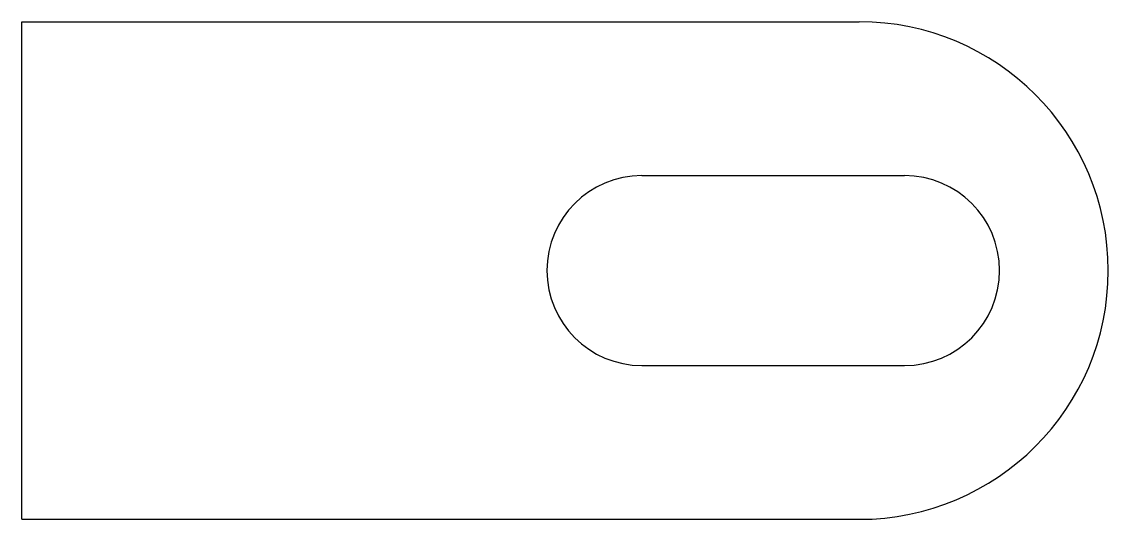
# Model space of a CAD drawing. Extents: x -10 to 110, y -48 to 7.
import ezdxf

# ---------------------------------------------------------------- set-up
doc = ezdxf.new("R2010")
doc.units = 0
doc.layers.get('0').update_dxf_attribs({"linetype": 'CONTINUOUS'})

msp = doc.modelspace()

# ---------------------------------------------------------------- linework, layer by layer
for p, q in [((-9.55, 7.43), (82.95, 7.43)), ((-9.55, -47.57), (-9.55, 7.43)), ((58.95, -9.57), (87.95, -9.57)), ((58.95, -30.57), (87.95, -30.57)), ((-9.55, -47.57), (82.95, -47.57))]:
    msp.add_line(p, q)
for centre, radius, start, end in [((82.95, -20.07), 27.5, 270, 90), ((58.95, -20.07), 10.5, 90, 270), ((87.95, -20.07), 10.5, 270, 90)]:
    msp.add_arc(centre, radius, start, end)

doc.saveas('drawing.dxf')
